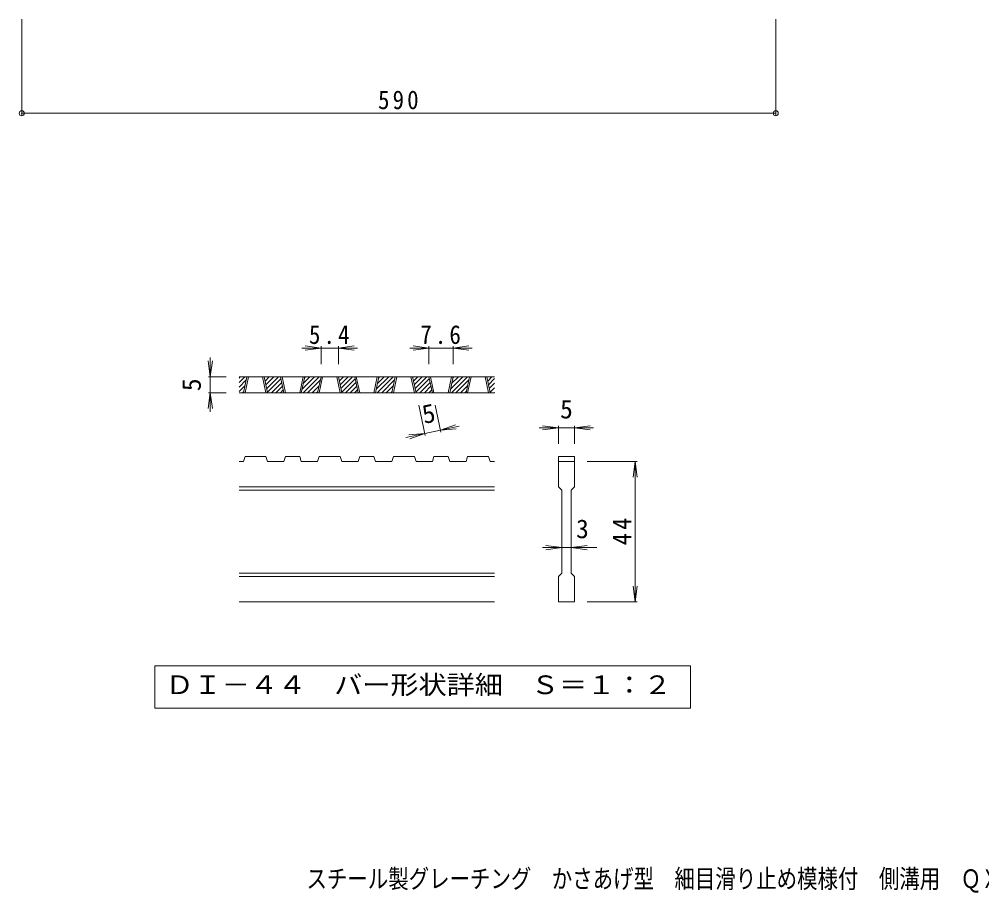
# Model space of a CAD drawing. Units: millimetres, scale not verified, with parts at other scales. Extents: x -673 to 833, y -683 to 648.
# Drawn here: x -673 to 80, y -683 to 1 of the extents above; entities that cross this region are included whole.
import ezdxf
from ezdxf.enums import TextEntityAlignment as Align

# ---------------------------------------------------------------- set-up
doc = ezdxf.new("R2010")
doc.units = ezdxf.units.MM
doc.header["$LTSCALE"] = 5
doc.header["$PDMODE"] = 32
doc.header["$PDSIZE"] = 4
for name, color, linetype, lineweight in [('A-4_寸法', 7, 'Continuous', 9), ('D-0_通り芯', 3, 'Continuous', 9), ('D-4_寸法', 7, 'Continuous', 9)]:
    doc.layers.add(name, color=color, linetype=linetype, lineweight=lineweight)
doc.layers.add('F-5_F-5ﾚｲﾔ', color=2, linetype='Continuous')
doc.styles.add('ＭＳ ゴシック', font='')
doc.styles.get('ＭＳ ゴシック').set_extended_font_data('MS Gothic')

msp = doc.modelspace()

# ---------------------------------------------------------------- linework, layer by layer
at = {"layer": 'A-4_寸法'}
for p, q in [((-671.148, -73.928), (-671.148, 1.22)), ((-81.148, -73.928), (-81.148, 1.22)), ((-671.148, -72.428), (-81.148, -72.428))]:
    msp.add_line(p, q, dxfattribs=at)
for p in [(-671.148, -72.428), (-81.148, -72.428)]:
    msp.add_point(p, dxfattribs=at)
at = {"layer": 'D-0_通り芯'}
for p, q in [((-501.173, -283.258), (-496.64, -278.724)), ((-501.173, -279.722), (-500.175, -278.724)), ((-301.173, -278.724), (-501.173, -278.724)), ((-501.173, -286.793), (-495.592, -281.212)), ((-501.173, -290.329), (-496.555, -285.71)), ((-497.735, -291.224), (-495.06, -278.724)), ((-496.485, -291.224), (-493.81, -278.724)), ((-482.735, -278.724), (-480.06, -291.224)), ((-481.485, -278.724), (-478.81, -291.224)), ((-481.399, -279.123), (-481, -278.724)), ((-480.776, -282.036), (-477.465, -278.724)), ((-480.153, -284.948), (-473.929, -278.724)), ((-479.529, -287.86), (-470.393, -278.724)), ((-478.906, -290.773), (-468.377, -280.243)), ((-475.823, -291.224), (-467.753, -283.155)), ((-472.287, -291.224), (-467.13, -286.068)), ((-466.027, -291.224), (-468.702, -278.724)), ((-464.777, -291.224), (-467.452, -278.724)), ((-451.027, -278.724), (-453.702, -291.224)), ((-449.777, -278.724), (-452.452, -291.224)), ((-451.864, -288.479), (-442.109, -278.724)), ((-451.074, -291.224), (-438.574, -278.724)), ((-450.901, -283.981), (-445.645, -278.724)), ((-449.939, -279.483), (-449.18, -278.724)), ((-447.538, -291.224), (-437.526, -281.212)), ((-444.003, -291.224), (-438.488, -285.71)), ((-439.669, -291.224), (-436.994, -278.724)), ((-438.419, -291.224), (-435.744, -278.724)), ((-424.669, -278.724), (-421.994, -291.224)), ((-423.419, -278.724), (-420.744, -291.224)), ((-423.333, -279.123), (-422.934, -278.724)), ((-422.71, -282.036), (-419.399, -278.724)), ((-422.087, -284.948), (-415.863, -278.724)), ((-421.463, -287.86), (-412.327, -278.724)), ((-420.84, -290.773), (-410.311, -280.243)), ((-417.757, -291.224), (-409.687, -283.155)), ((-414.221, -291.224), (-409.064, -286.068)), ((-407.961, -291.224), (-410.636, -278.724)), ((-406.711, -291.224), (-409.386, -278.724)), ((-392.961, -278.724), (-395.636, -291.224)), ((-391.711, -278.724), (-394.386, -291.224)), ((-393.798, -288.479), (-384.043, -278.724)), ((-393.008, -291.224), (-380.508, -278.724)), ((-392.835, -283.981), (-387.579, -278.724)), ((-391.873, -279.483), (-391.114, -278.724)), ((-389.472, -291.224), (-379.46, -281.212)), ((-385.937, -291.224), (-380.422, -285.71)), ((-381.602, -291.224), (-378.927, -278.724)), ((-380.352, -291.224), (-377.677, -278.724)), ((-366.602, -278.724), (-363.927, -291.224)), ((-365.352, -278.724), (-362.677, -291.224)), ((-365.267, -279.123), (-364.868, -278.724)), ((-364.644, -282.036), (-361.332, -278.724)), ((-364.021, -284.948), (-357.797, -278.724)), ((-363.397, -287.86), (-354.261, -278.724)), ((-362.774, -290.773), (-352.245, -280.243)), ((-359.691, -291.224), (-351.621, -283.155)), ((-356.155, -291.224), (-350.998, -286.068)), ((-349.894, -291.224), (-352.569, -278.724)), ((-348.644, -291.224), (-351.319, -278.724)), ((-334.894, -278.724), (-337.569, -291.224)), ((-333.644, -278.724), (-336.319, -291.224)), ((-335.732, -288.479), (-325.977, -278.724)), ((-334.942, -291.224), (-322.442, -278.724)), ((-334.769, -283.981), (-329.513, -278.724)), ((-333.807, -279.483), (-333.048, -278.724)), ((-331.406, -291.224), (-321.394, -281.212)), ((-327.871, -291.224), (-322.356, -285.71)), ((-323.536, -291.224), (-320.861, -278.724)), ((-322.286, -291.224), (-319.611, -278.724)), ((-308.536, -278.724), (-305.861, -291.224)), ((-307.286, -278.724), (-304.611, -291.224)), ((-307.201, -279.123), (-306.802, -278.724)), ((-306.578, -282.036), (-303.266, -278.724)), ((-305.955, -284.948), (-301.173, -280.166)), ((-305.331, -287.86), (-301.173, -283.702)), ((-301.173, -291.224), (-501.173, -291.224)), ((-498.533, -291.224), (-497.517, -290.208)), ((-468.751, -291.224), (-466.507, -288.98)), ((-440.467, -291.224), (-439.451, -290.208)), ((-410.685, -291.224), (-408.441, -288.98)), ((-382.401, -291.224), (-381.385, -290.208)), ((-352.619, -291.224), (-350.375, -288.98)), ((-324.335, -291.224), (-323.319, -290.208)), ((-304.708, -290.773), (-301.173, -287.237)), ((-301.624, -291.224), (-301.173, -290.773)), ((-497.735, -344.974), (-501.173, -344.974)), ((-497.735, -344.974), (-496.485, -341.224)), ((-480.06, -341.224), (-496.485, -341.224)), ((-480.06, -341.224), (-478.81, -344.974)), ((-466.027, -344.974), (-478.81, -344.974)), ((-466.027, -344.974), (-464.777, -341.224)), ((-453.702, -341.224), (-464.777, -341.224)), ((-453.702, -341.224), (-452.452, -344.974)), ((-439.669, -344.974), (-452.452, -344.974)), ((-439.669, -344.974), (-438.419, -341.224)), ((-421.994, -341.224), (-438.419, -341.224)), ((-420.744, -344.974), (-421.994, -341.224)), ((-407.961, -344.974), (-420.744, -344.974)), ((-407.961, -344.974), (-406.711, -341.224)), ((-395.636, -341.224), (-406.711, -341.224)), ((-395.636, -341.224), (-394.386, -344.974)), ((-381.602, -344.974), (-394.386, -344.974)), ((-381.602, -344.974), (-380.352, -341.224)), ((-380.352, -341.224), (-363.927, -341.224)), ((-362.677, -344.974), (-363.927, -341.224)), ((-349.894, -344.974), (-362.677, -344.974)), ((-349.894, -344.974), (-348.644, -341.224)), ((-337.569, -341.224), (-348.644, -341.224)), ((-337.569, -341.224), (-336.319, -344.974)), ((-323.536, -344.974), (-336.319, -344.974)), ((-323.536, -344.974), (-322.286, -341.224)), ((-322.286, -341.224), (-305.861, -341.224)), ((-304.611, -344.974), (-305.861, -341.224)), ((-301.173, -344.974), (-304.611, -344.974)), ((-251.173, -341.224), (-238.673, -341.224)), ((-251.173, -341.224), (-251.173, -344.974)), ((-251.173, -344.974), (-238.673, -344.974)), ((-251.173, -364.974), (-251.173, -344.974)), ((-238.673, -341.224), (-238.673, -344.974)), ((-238.673, -344.974), (-238.673, -364.974)), ((-301.173, -364.974), (-501.173, -364.974)), ((-301.173, -367.474), (-501.173, -367.474)), ((-251.173, -364.974), (-248.673, -367.474)), ((-248.673, -432.474), (-248.673, -367.474)), ((-241.173, -367.474), (-238.673, -364.974)), ((-241.173, -367.474), (-241.173, -432.474)), ((-301.173, -432.475), (-501.173, -432.475)), ((-301.173, -434.974), (-501.173, -434.974)), ((-241.173, -432.474), (-238.673, -434.974)), ((-238.673, -434.974), (-238.673, -454.974)), ((-301.173, -454.974), (-501.173, -454.974)), ((-238.673, -454.974), (-251.173, -454.974))]:
    msp.add_line(p, q, dxfattribs=at)
msp.add_lwpolyline([(-251.173, -454.974), (-251.173, -434.974), (-248.673, -432.474)], dxfattribs=at)
at = {"layer": 'D-0_通り芯', "color": 7}
msp.add_lwpolyline([(-567, -504.974), (-567, -538.2), (-147.846, -538.2), (-147.846, -504.974)], close=True, dxfattribs=at)
at = {"layer": 'D-4_寸法'}
for p, q in [((-436.994, -256.224), (-449.387, -254.593)), ((-436.994, -254.724), (-436.994, -268.724)), ((-423.419, -256.224), (-411.025, -254.593)), ((-423.419, -254.724), (-423.419, -268.724)), ((-352.569, -256.224), (-364.963, -254.593)), ((-352.569, -254.724), (-352.569, -268.724)), ((-333.644, -256.224), (-321.251, -254.593)), ((-333.644, -254.724), (-333.644, -268.724)), ((-436.994, -256.224), (-451.994, -256.224)), ((-436.994, -256.224), (-449.387, -257.856)), ((-423.419, -256.224), (-436.994, -256.224)), ((-423.419, -256.224), (-411.025, -257.856)), ((-423.419, -256.224), (-408.419, -256.224)), ((-352.569, -256.224), (-367.569, -256.224)), ((-352.569, -256.224), (-364.963, -257.856)), ((-333.644, -256.224), (-352.569, -256.224)), ((-333.644, -256.224), (-321.251, -257.856)), ((-333.644, -256.224), (-318.644, -256.224)), ((-523.673, -278.724), (-525.305, -266.331)), ((-523.673, -278.724), (-523.673, -263.724)), ((-523.673, -278.724), (-522.041, -266.331)), ((-525.173, -278.724), (-511.173, -278.724)), ((-523.673, -278.724), (-523.673, -291.224)), ((-523.673, -291.224), (-525.305, -303.618)), ((-525.173, -291.224), (-511.173, -291.224)), ((-523.673, -291.224), (-522.041, -303.618)), ((-523.673, -291.224), (-523.673, -306.224)), ((-355.526, -324.643), (-360.585, -301.003)), ((-343.303, -322.027), (-347.802, -301.003)), ((-355.84, -323.176), (-370.508, -326.315)), ((-355.84, -323.176), (-368.3, -324.174)), ((-355.84, -323.176), (-367.617, -327.365)), ((-343.617, -320.56), (-355.84, -323.176)), ((-343.617, -320.56), (-331.839, -316.371)), ((-343.617, -320.56), (-328.949, -317.421)), ((-343.617, -320.56), (-331.157, -319.562)), ((-251.173, -318.724), (-266.173, -318.724)), ((-251.173, -318.724), (-263.566, -317.093)), ((-251.173, -318.724), (-263.566, -320.356)), ((-251.173, -317.224), (-251.173, -331.224)), ((-238.673, -318.724), (-251.173, -318.724)), ((-238.673, -318.724), (-226.28, -317.093)), ((-238.673, -317.224), (-238.673, -331.224)), ((-238.673, -318.724), (-226.28, -320.356)), ((-238.673, -318.724), (-223.673, -318.724)), ((-189.673, -344.974), (-228.673, -344.974)), ((-191.173, -344.974), (-192.805, -357.367)), ((-191.173, -344.974), (-189.542, -357.367)), ((-191.173, -454.974), (-191.173, -344.974)), ((-248.673, -412.474), (-263.673, -412.474)), ((-248.673, -412.474), (-261.066, -410.843)), ((-248.673, -412.474), (-261.066, -414.106)), ((-241.173, -412.474), (-248.673, -412.474)), ((-241.173, -412.474), (-228.78, -410.843)), ((-241.173, -412.474), (-228.78, -414.106)), ((-241.173, -412.474), (-221.173, -412.474)), ((-191.173, -454.974), (-192.805, -442.581)), ((-191.173, -454.974), (-189.542, -442.581)), ((-189.673, -454.974), (-228.673, -454.974))]:
    msp.add_line(p, q, dxfattribs=at)

# ---------------------------------------------------------------- texts
at = {"layer": 'A-4_寸法', "color": 2, "insert": (-392.398, -69.428), "char_height": 14.66, "attachment_point": 7, "style": 'ＭＳ ゴシック'}
msp.add_mtext('\\T1.27;\\W0.9;590', dxfattribs=at)
at = {"layer": 'D-0_通り芯', "color": 2, "style": 'ＭＳ ゴシック', "width": 1.1}
msp.add_text('ＤＩ－４４\u3000バー形状詳細\u3000Ｓ＝１：２', height=14.66, dxfattribs=at).set_placement((-558.673, -531.587), align=Align.BOTTOM_LEFT)
at = {"layer": 'D-4_寸法', "color": 2, "style": 'ＭＳ ゴシック'}
for rotation, p in [(90, (-526.673, -289.974)), (12.079, (-355.245, -319.981))]:
    msp.add_text('5', height=14.66, rotation=rotation, dxfattribs=at).set_placement(p, align=Align.BOTTOM_LEFT)
for s, p in [('5', (-249.923, -315.724)), ('3', (-237.423, -409.474))]:
    msp.add_text(s, height=14.66, dxfattribs=at).set_placement(p, align=Align.BOTTOM_LEFT)
at = {"layer": 'D-4_寸法', "color": 2, "char_height": 14.66, "attachment_point": 7, "style": 'ＭＳ ゴシック'}
for s, insert in [('\\T1.27;\\W0.9;5.4', (-446.456, -253.224)), ('\\T1.27;\\W0.9;7.6', (-359.357, -253.224))]:
    msp.add_mtext(s, dxfattribs=dict(at, insert=insert))
at = {"layer": 'D-4_寸法', "color": 2, "insert": (-194.173, -410.599), "char_height": 14.66, "attachment_point": 7, "rotation": 90, "style": 'ＭＳ ゴシック'}
msp.add_mtext('\\T1.27;\\W0.95;44', dxfattribs=at)
at = {"layer": 'F-5_F-5ﾚｲﾔ', "style": 'ＭＳ ゴシック', "width": 0.8}
msp.add_text('スチール製グレーチング\u3000かさあげ型\u3000細目滑り止め模様付\u3000側溝用\u3000ＱＸＹ\u3000４９４４Ａ', height=14.66, dxfattribs=at).set_placement((-448.384, -683.409), align=Align.BOTTOM_LEFT)

doc.saveas('drawing.dxf')
